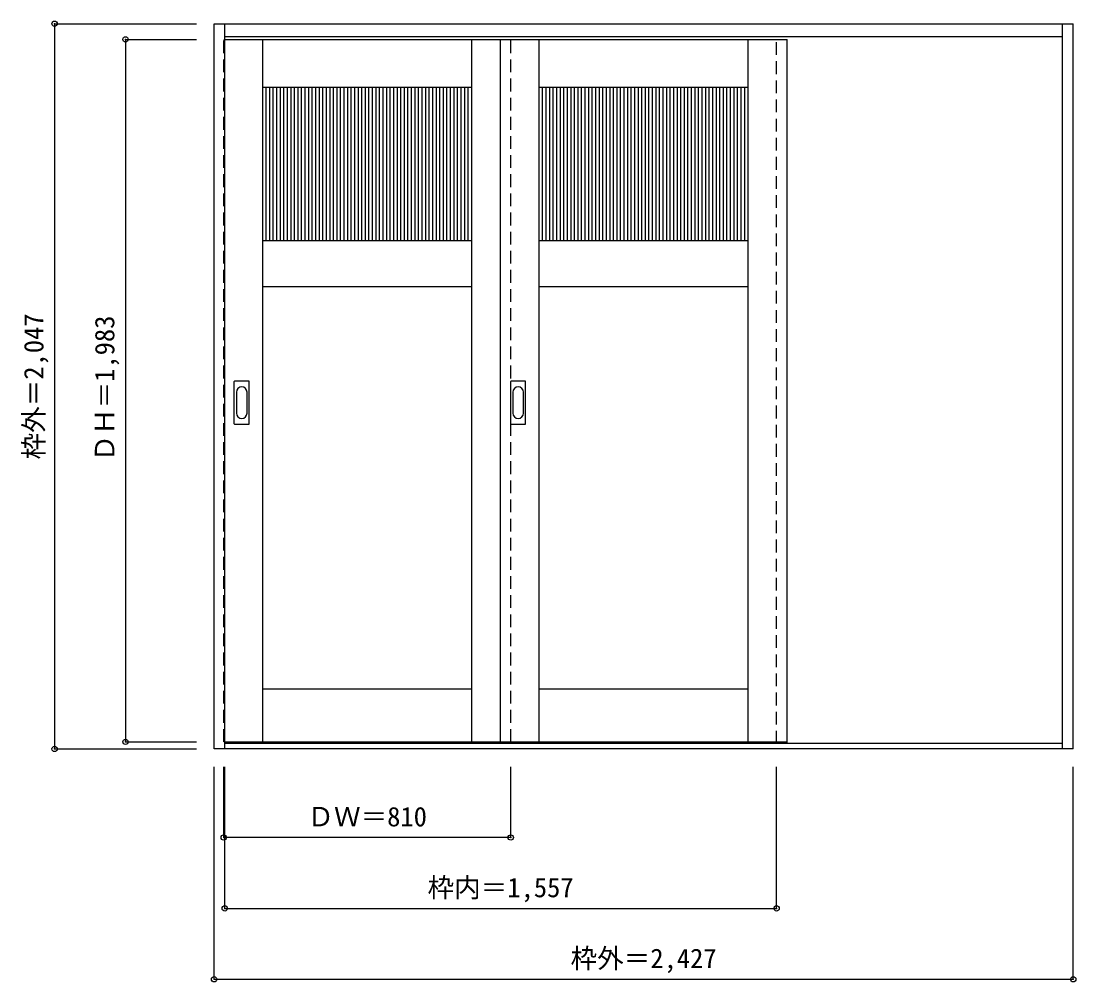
# Model space of a CAD drawing. Units: millimetres, scale not verified. Extents: x -1330 to 1646, y -1931 to 781.
import ezdxf
from ezdxf.enums import TextEntityAlignment as Align

# ---------------------------------------------------------------- set-up
doc = ezdxf.new("R2010")
doc.units = ezdxf.units.MM
doc.header["$LTSCALE"] = 30
doc.header["$PDMODE"] = 32
doc.header["$PDSIZE"] = 15
doc.linetypes.add('DASHED1', pattern=[1.8, 1.2, -0.6])
doc.layers.add('0-0', color=4, linetype='Continuous')
doc.layers.add('0-1_寸法', color=7, linetype='Continuous')
doc.styles.add('ＭＳ ゴシック', font='')
doc.styles.get('ＭＳ ゴシック').set_extended_font_data('MS Gothic')

msp = doc.modelspace()

# ---------------------------------------------------------------- linework, layer by layer
at = {"layer": '0-0', "color": 3}
for p, q in [((-785, -1273.65), (-785, 773.35)), ((-785, 773.35), (1639, 773.35)), ((-755, -1273.65), (-755, 773.35)), ((1609, -1273.65), (1609, 773.35)), ((1639, -1273.65), (1639, 773.35)), ((-755, 737.35), (1609, 737.35)), ((-755, 729.35), (832, 729.35)), ((-648, -1253.65), (-648, 729.35)), ((-58, -1253.65), (-58, 729.35)), ((22, 729.35), (22, -1253.65)), ((132, -1253.65), (132, 729.35)), ((722, -1253.65), (722, 729.35)), ((-728, -355.65), (-728, -236.65)), ((-687.5, -235.15), (-726.5, -235.15)), ((-686, -355.65), (-686, -236.65)), ((52, -355.65), (52, -236.65)), ((92.5, -235.15), (53.5, -235.15)), ((94, -355.65), (94, -236.65)), ((-726.5, -357.15), (-687.5, -357.15)), ((53.5, -357.15), (92.5, -357.15)), ((-648, -1103.65), (-58, -1103.65)), ((132, -1103.65), (722, -1103.65)), ((1639, -1273.65), (-785, -1273.65)), ((1609, -1258.65), (-755, -1258.65))]:
    msp.add_line(p, q, dxfattribs=at)
at = {"layer": '0-0', "linetype": 'DASHED1'}
for p, q in [((52, -1253.65), (52, 729.35)), ((802, -1258.65), (802, 737.35)), ((832, -1258.65), (832, 737.35))]:
    msp.add_line(p, q, dxfattribs=at)
at = {"layer": '0-0', "color": 7}
for p, q in [((-648, 594.35), (-58, 594.35)), ((132, 594.35), (722, 594.35)), ((-648, 161.35), (-58, 161.35)), ((132, 161.35), (722, 161.35)), ((-648, 31.35), (-58, 31.35)), ((132, 31.35), (722, 31.35)), ((-722, -266.55), (-722, -325.75)), ((-692, -325.75), (-692, -266.55)), ((58, -266.55), (58, -325.75)), ((88, -325.75), (88, -266.55))]:
    msp.add_line(p, q, dxfattribs=at)
at = {"layer": '0-0'}
for p, q in [((-638, 161.35), (-638, 594.35)), ((-628, 161.35), (-628, 594.35)), ((-618, 161.35), (-618, 594.35)), ((-608, 161.35), (-608, 594.35)), ((-598, 161.35), (-598, 594.35)), ((-588, 161.35), (-588, 594.35)), ((-578, 161.35), (-578, 594.35)), ((-568, 161.35), (-568, 594.35)), ((-558, 161.35), (-558, 594.35)), ((-548, 161.35), (-548, 594.35)), ((-538, 161.35), (-538, 594.35)), ((-528, 161.35), (-528, 594.35)), ((-518, 161.35), (-518, 594.35)), ((-508, 161.35), (-508, 594.35)), ((-498, 161.35), (-498, 594.35)), ((-488, 161.35), (-488, 594.35)), ((-478, 161.35), (-478, 594.35)), ((-468, 161.35), (-468, 594.35)), ((-458, 161.35), (-458, 594.35)), ((-448, 161.35), (-448, 594.35)), ((-438, 161.35), (-438, 594.35)), ((-428, 161.35), (-428, 594.35)), ((-418, 161.35), (-418, 594.35)), ((-408, 161.35), (-408, 594.35)), ((-398, 161.35), (-398, 594.35)), ((-388, 161.35), (-388, 594.35)), ((-378, 161.35), (-378, 594.35)), ((-368, 161.35), (-368, 594.35)), ((-358, 161.35), (-358, 594.35)), ((-348, 161.35), (-348, 594.35)), ((-338, 161.35), (-338, 594.35)), ((-328, 161.35), (-328, 594.35)), ((-318, 161.35), (-318, 594.35)), ((-308, 161.35), (-308, 594.35)), ((-298, 161.35), (-298, 594.35)), ((-288, 161.35), (-288, 594.35)), ((-278, 161.35), (-278, 594.35)), ((-268, 161.35), (-268, 594.35)), ((-258, 161.35), (-258, 594.35)), ((-248, 161.35), (-248, 594.35)), ((-238, 161.35), (-238, 594.35)), ((-228, 161.35), (-228, 594.35)), ((-218, 161.35), (-218, 594.35)), ((-208, 161.35), (-208, 594.35)), ((-198, 161.35), (-198, 594.35)), ((-188, 161.35), (-188, 594.35)), ((-178, 161.35), (-178, 594.35)), ((-168, 161.35), (-168, 594.35)), ((-158, 161.35), (-158, 594.35)), ((-148, 161.35), (-148, 594.35)), ((-138, 161.35), (-138, 594.35)), ((-128, 161.35), (-128, 594.35)), ((-118, 161.35), (-118, 594.35)), ((-108, 161.35), (-108, 594.35)), ((-98, 161.35), (-98, 594.35)), ((-88, 161.35), (-88, 594.35)), ((-78, 161.35), (-78, 594.35)), ((-68, 161.35), (-68, 594.35)), ((142, 161.35), (142, 594.35)), ((152, 161.35), (152, 594.35)), ((162, 161.35), (162, 594.35)), ((172, 161.35), (172, 594.35)), ((182, 161.35), (182, 594.35)), ((192, 161.35), (192, 594.35)), ((202, 161.35), (202, 594.35)), ((212, 161.35), (212, 594.35)), ((222, 161.35), (222, 594.35)), ((232, 161.35), (232, 594.35)), ((242, 161.35), (242, 594.35)), ((252, 161.35), (252, 594.35)), ((262, 161.35), (262, 594.35)), ((272, 161.35), (272, 594.35)), ((282, 161.35), (282, 594.35)), ((292, 161.35), (292, 594.35)), ((302, 161.35), (302, 594.35)), ((312, 161.35), (312, 594.35)), ((322, 161.35), (322, 594.35)), ((332, 161.35), (332, 594.35)), ((342, 161.35), (342, 594.35)), ((352, 161.35), (352, 594.35)), ((362, 161.35), (362, 594.35)), ((372, 161.35), (372, 594.35)), ((382, 161.35), (382, 594.35)), ((392, 161.35), (392, 594.35)), ((402, 161.35), (402, 594.35)), ((412, 161.35), (412, 594.35)), ((422, 161.35), (422, 594.35)), ((432, 161.35), (432, 594.35)), ((442, 161.35), (442, 594.35)), ((452, 161.35), (452, 594.35)), ((462, 161.35), (462, 594.35)), ((472, 161.35), (472, 594.35)), ((482, 161.35), (482, 594.35)), ((492, 161.35), (492, 594.35)), ((502, 161.35), (502, 594.35)), ((512, 161.35), (512, 594.35)), ((522, 161.35), (522, 594.35)), ((532, 161.35), (532, 594.35)), ((542, 161.35), (542, 594.35)), ((552, 161.35), (552, 594.35)), ((562, 161.35), (562, 594.35)), ((572, 161.35), (572, 594.35)), ((582, 161.35), (582, 594.35)), ((592, 161.35), (592, 594.35)), ((602, 161.35), (602, 594.35)), ((612, 161.35), (612, 594.35)), ((622, 161.35), (622, 594.35)), ((632, 161.35), (632, 594.35)), ((642, 161.35), (642, 594.35)), ((652, 161.35), (652, 594.35)), ((662, 161.35), (662, 594.35)), ((672, 161.35), (672, 594.35)), ((682, 161.35), (682, 594.35)), ((692, 161.35), (692, 594.35)), ((702, 161.35), (702, 594.35)), ((712, 161.35), (712, 594.35))]:
    msp.add_line(p, q, dxfattribs=at)
at = {"layer": '0-0', "linetype": 'DASHED1'}
msp.add_lwpolyline([(-755, -1253.65), (-758, -1253.65), (-758, 729.35), (-755, 729.35)], dxfattribs=at)
at = {"layer": '0-0', "color": 3}
msp.add_lwpolyline([(-755, -1253.65), (832, -1253.65), (832, 729.35)], dxfattribs=at)
for centre, start, end in [((-726.5, -236.65), 90, 180), ((-687.5, -236.65), 0, 90), ((53.5, -236.65), 90, 180), ((92.5, -236.65), 0, 90), ((-726.5, -355.65), 180, 270), ((-687.5, -355.65), 270, 0), ((53.5, -355.65), 180, 270), ((92.5, -355.65), 270, 0)]:
    msp.add_arc(centre, 1.5, start, end, dxfattribs=at)
at = {"layer": '0-0', "color": 7}
for centre, start, end in [((-707, -266.55), 0, 180), ((73, -266.55), 0, 180), ((-707, -325.75), 180, 0), ((73, -325.75), 180, 0)]:
    msp.add_arc(centre, 15, start, end, dxfattribs=at)
at = {"layer": '0-1_寸法', "color": 4}
for p, q in [((-1235, 773.35), (-1235, -1273.65)), ((-1235, 773.35), (-835, 773.35)), ((-1035, 729.35), (-835, 729.35)), ((-1035, 729.35), (-1035, -1253.65)), ((-1235, -1273.65), (-835, -1273.65)), ((-1035, -1253.65), (-835, -1253.65)), ((-785, -1923.65), (-785, -1323.65)), ((-758, -1523.65), (-758, -1323.65)), ((-755, -1723.65), (-755, -1323.65)), ((52, -1523.65), (52, -1323.65)), ((802, -1723.65), (802, -1323.65)), ((52, -1523.65), (-758, -1523.65)), ((-755, -1723.65), (802, -1723.65))]:
    msp.add_line(p, q, dxfattribs=at)
msp.add_lwpolyline([(-785, -1923.65), (1639, -1923.65), (1639, -1323.65)], dxfattribs=at)
at = {"layer": '0-1_寸法'}
for p in [(-1235, 773.35), (-1035, 729.35), (-1035, -1253.65), (-1235, -1273.65), (-758, -1523.65), (52, -1523.65), (-755, -1723.65), (802, -1723.65), (-785, -1923.65), (1639, -1923.65)]:
    msp.add_point(p, dxfattribs=at)

# ---------------------------------------------------------------- texts
at = {"layer": '0-1_寸法', "style": 'ＭＳ ゴシック'}
for s, p in [('枠外＝2,047', (-1250, -456.4)), ('ＤＨ＝1,983', (-1050, -462.4))]:
    msp.add_text(s, height=54.99, rotation=90, dxfattribs=at).set_placement(p, align=Align.BOTTOM_LEFT)
for s, p in [('ＤＷ＝810', (-521.75, -1508.65)), ('枠内＝1,557', (-182.75, -1708.65)), ('枠外＝2,427', (220.75, -1908.65))]:
    msp.add_text(s, height=54.99, dxfattribs=at).set_placement(p, align=Align.BOTTOM_LEFT)

doc.saveas('drawing.dxf')
